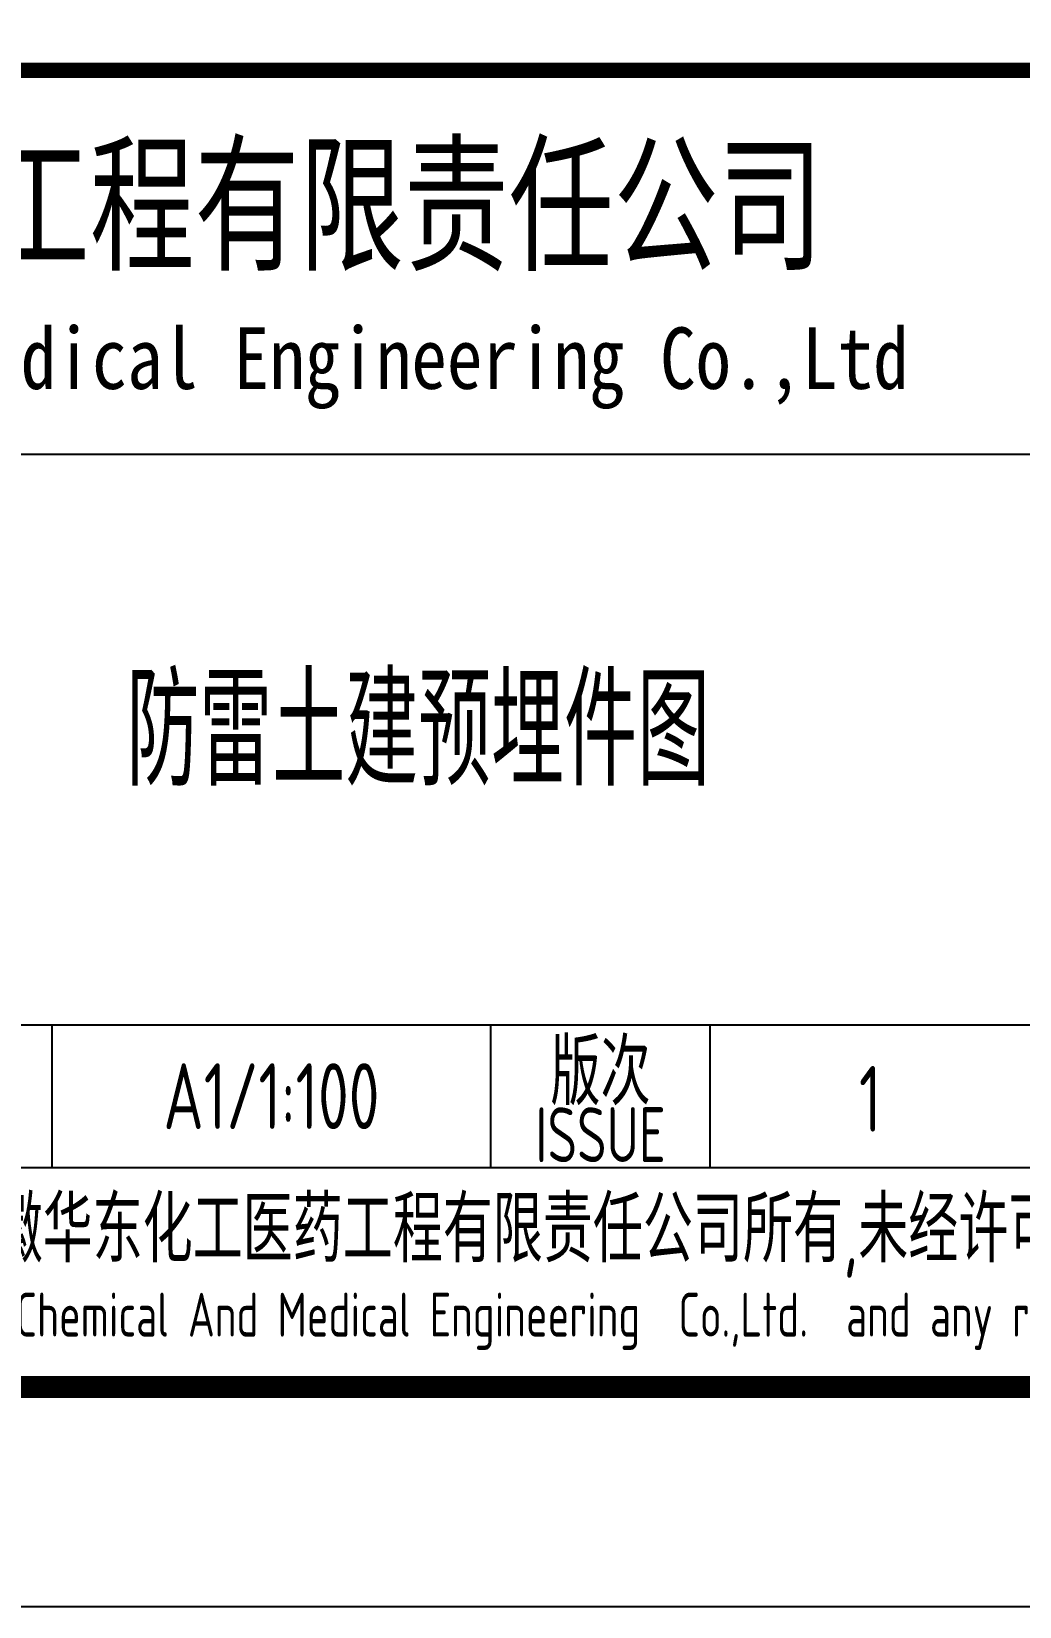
# Model space of a CAD drawing. Extents: x 4532298 to 10139194, y -639876 to -207028.
# Drawn here: x 4912212 to 4916715, y -350159 to -342982 of the extents above; entities that cross this region are included whole.
import ezdxf
from ezdxf.enums import TextEntityAlignment as Align

# ---------------------------------------------------------------- set-up
doc = ezdxf.new("R2010")
doc.units = 0
doc.header["$LTSCALE"] = 1000
doc.header["$MEASUREMENT"] = 0
doc.layers.get('0').update_dxf_attribs({"linetype": 'CONTINUOUS'})
doc.layers.add('PUB_TITLE', color=4, linetype='CONTINUOUS')
doc.styles.add('AHD', font='sceie.shx', dxfattribs={"width": 0.7, "bigfont": 'sceic.shx'})
doc.styles.add('ECEC_TQ_S', font='')
doc.styles.add('sceie', font='sceie.shx', dxfattribs={"width": 0.7, "bigfont": 'sceic.shx'})
doc.styles.get('ECEC_TQ_S').set_extended_font_data('SimSun')

msp = doc.modelspace()

# ---------------------------------------------------------------- linework, layer by layer
for p, q in [((4905805.2, -344908.8), (4923805.2, -344908.8)), ((4905805.2, -347508.8), (4923805.2, -347508.8)), ((4912305.2, -348158.8), (4912305.2, -347508.8)), ((4914305.2, -348158.8), (4914305.2, -347508.8)), ((4915305.2, -348158.8), (4915305.2, -347508.8)), ((4905805.2, -348158.8), (4923805.2, -348158.8)), ((4905805.2, -349158.8), (4923805.2, -349158.8))]:
    msp.add_line(p, q)
msp.add_lwpolyline([(4923805.2, -343158.8, 70, 70, 0), (4905805.2, -343158.8, 70, 70, 0), (4905805.2, -349158.8, 0, 0, 0)], format="xyseb")
at = {"layer": 'PUB_TITLE', "color": 4}
msp.add_lwpolyline([(4840705.2, -350158.8), (4924805.2, -350158.8), (4924805.2, -290758.8), (4840705.2, -290758.8)], close=True, dxfattribs=at)
at = {"layer": 'PUB_TITLE', "color": 4, "const_width": 100}
msp.add_lwpolyline([(4843205.2, -349158.8), (4923805.2, -349158.8), (4923805.2, -291758.8), (4843205.2, -291758.8)], close=True, dxfattribs=at)

# ---------------------------------------------------------------- texts
for s, height, style, width, p in [('安徽华东化工医药工程有限责任公司', 500, 'ECEC_TQ_S', 0.7, (4912000.1, -343758.8)), ('安徽华东化工医药工程有限责任公司', 500, 'ECEC_TQ_S', 0.7, (4912000.1, -343758.8)), ('Anhui Huadong Chemical & Medical Engineering Co.,Ltd', 280, 'ECEC_TQ_S', 0.85, (4912000.1, -344508.8)), ('Anhui Huadong Chemical & Medical Engineering Co.,Ltd', 280, 'ECEC_TQ_S', 0.85, (4912000.1, -344508.8)), (' 防雷土建预埋件图 ', 500, 'AHD', 0.7, (4913974.1, -346142.9)), ('版次', 300, 'AHD', 0.8, (4914805.2, -347708.8)), ('版次', 300, 'AHD', 0.8, (4914805.2, -347708.8)), ('1', 300, 'sceie', 0.8, (4916034.6, -347845.8)), ('ISSUE', 250, 'AHD', 0.8, (4914805.2, -348008.8)), ('ISSUE', 250, 'AHD', 0.8, (4914805.2, -348008.8)), ('本文件专有权属安徽华东化工医药工程有限责任公司所有,未经许可不得复制或转让给第三方', 300, 'AHD', 0.8, (4914805.2, -348458.8)), ('本文件专有权属安徽华东化工医药工程有限责任公司所有,未经许可不得复制或转让给第三方', 300, 'AHD', 0.8, (4914805.2, -348458.8)), ('The proprietary right of this document belongs to Anhui Huadong Chemical And Medical Engineering  Co.,Ltd.  and any replication or transfer to the 3rd. side is forbidden without its permission. ', 200, 'AHD', 0.8, (4914805.2, -348858.8))]:
    msp.add_text(s, height=height, dxfattribs=dict(style=style, width=width)).set_placement(p, align=Align.MIDDLE)
at = {"style": 'AHD', "width": 0.8}
msp.add_attdef('A1/1:100', text='1:100', height=300, dxfattribs=at).set_placement((4913305.2, -347833.8), align=Align.MIDDLE)

doc.saveas('drawing.dxf')
